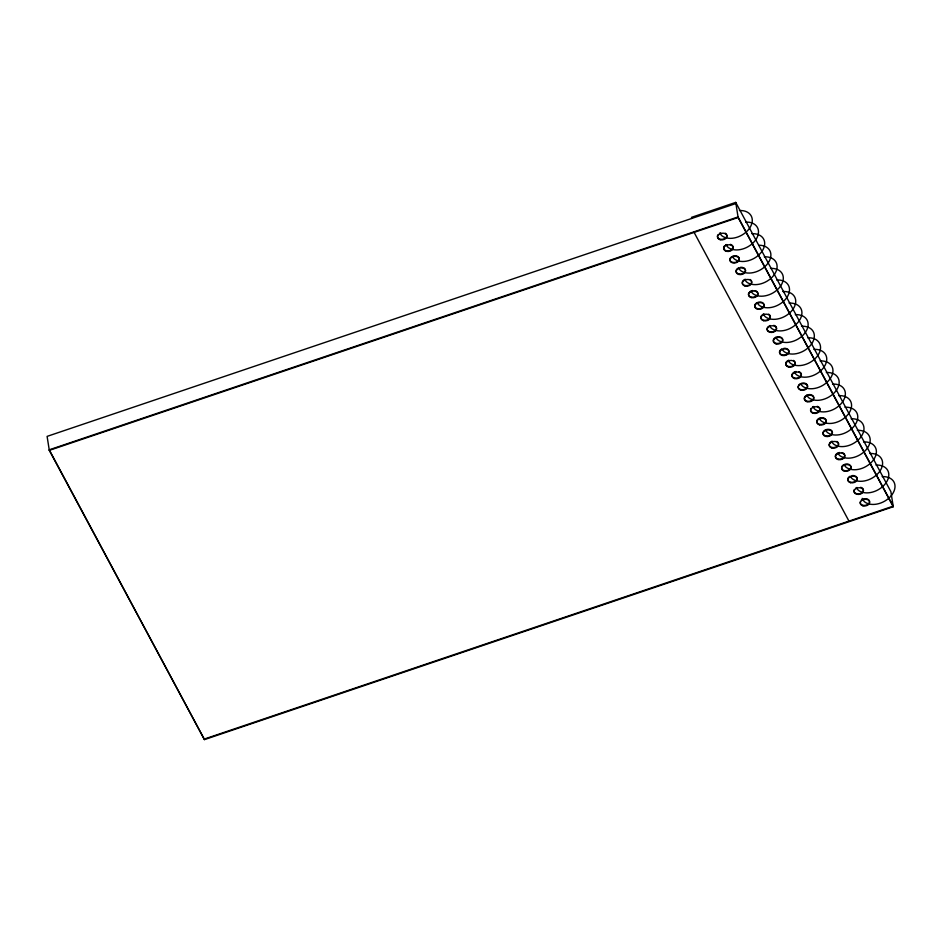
<?xml version="1.0" encoding="UTF-8"?>
<svg xmlns="http://www.w3.org/2000/svg" width="942" height="942" viewBox="0 0 942 942"><rect width="100%" height="100%" fill="white"/><g stroke="black" fill="none" stroke-linecap="round" stroke-linejoin="round"><path stroke-width="1.41" d="M735.902 203.519L47.1 436.382L49.314 450.37L204.461 739.6L893.263 506.737L890.873 491.63L735.726 202.4L691.522 217.343L691.699 218.462M49.314 450.37L738.128 217.508L735.726 202.4M204.367 739.046L893.181 506.172L738.033 216.943L49.231 449.817L204.461 739.6M738.128 217.508L893.263 506.737M848.966 521.114L693.83 231.885M725.175 233.18A4.757 3.332 -9 0 1 726.011 237.596A4.757 3.332 -9 0 1 719.77 239.08A4.757 3.332 -9 0 1 717.851 234.911M719.429 233.463A4.757 3.332 -9 0 1 720.524 232.968M730.344 244.355A4.757 3.332 -9 0 1 732.782 248.347A4.757 3.332 -9 0 1 727.118 250.89A4.757 3.332 -9 0 1 723.692 247.346M724.057 246.486A4.757 3.332 -9 0 1 724.716 245.697M725.634 245.026A4.757 3.332 -9 0 1 726.729 244.543M732.935 256.106A4.757 3.332 -9 0 1 739.258 259.038A4.757 3.332 -9 0 1 732.641 262.877A4.757 3.332 -9 0 1 731.922 257.154A4.757 3.332 -9 0 1 739.352 259.015A4.757 3.332 -9 0 1 732.181 262.217A4.757 3.332 -9 0 1 731.84 256.601M745.193 269.188A4.757 3.332 -9 0 1 742.755 273.569A4.757 3.332 -9 0 1 736.656 272.697A4.757 3.332 -9 0 1 738.045 268.164M740.341 267.387A4.757 3.332 -9 0 1 742.755 267.504M743.791 267.881A4.757 3.332 -9 0 1 744.627 268.458M749.997 279.456A4.757 3.332 -9 0 1 749.997 284.59A4.757 3.332 -9 0 1 742.861 284.272A4.757 3.332 -9 0 1 745.346 279.244M755.166 290.642A4.757 3.332 -9 0 1 757.45 294.905A4.757 3.332 -9 0 1 751.174 297.024A4.757 3.332 -9 0 1 748.878 292.762M749.538 291.973A4.757 3.332 -9 0 1 750.456 291.302M751.551 290.819A4.757 3.332 -9 0 1 752.752 290.525M763.809 303.901A4.757 3.332 -9 0 1 761.371 308.281A4.757 3.332 -9 0 1 755.284 307.41A4.757 3.332 -9 0 1 756.662 302.877M757.757 302.382A4.757 3.332 -9 0 1 763.244 303.171M768.613 314.157A4.757 3.332 -9 0 1 769.202 318.832A4.757 3.332 -9 0 1 762.537 319.785A4.757 3.332 -9 0 1 761.96 315.111M762.867 314.44A4.757 3.332 -9 0 1 763.962 313.957M773.782 325.343A4.757 3.332 -9 0 1 775.878 329.888A4.757 3.332 -9 0 1 769.072 331.502A4.757 3.332 -9 0 1 768.166 326.674M769.072 326.014A4.757 3.332 -9 0 1 770.167 325.52M781.86 337.872A4.757 3.332 -9 0 1 778.81 343.347A4.757 3.332 -9 0 1 773.417 339.603A4.757 3.332 -9 0 1 781.024 337.295M787.229 348.87A4.757 3.332 -9 0 1 787.536 353.78A4.757 3.332 -9 0 1 780.577 354.121A4.757 3.332 -9 0 1 781.483 349.152M783.779 348.375A4.757 3.332 -9 0 1 786.193 348.481M793.435 360.433A4.757 3.332 -9 0 1 793.447 365.567A4.757 3.332 -9 0 1 786.311 365.249A4.757 3.332 -9 0 1 788.784 360.233M798.604 371.619A4.757 3.332 -9 0 1 800.888 375.893A4.757 3.332 -9 0 1 794.612 378.013A4.757 3.332 -9 0 1 792.316 373.75M792.987 372.95A4.757 3.332 -9 0 1 793.894 372.29M794.989 371.796A4.757 3.332 -9 0 1 796.19 371.513M801.195 383.37A4.757 3.332 -9 0 1 807.471 385.431A4.757 3.332 -9 0 1 802.808 389.741A4.757 3.332 -9 0 1 798.157 386.173M798.522 385.313A4.757 3.332 -9 0 1 800.099 383.865M812.051 395.145A4.757 3.332 -9 0 1 812.64 399.82A4.757 3.332 -9 0 1 805.975 400.762A4.757 3.332 -9 0 1 805.398 396.087M806.305 395.428A4.757 3.332 -9 0 1 807.4 394.933M808.601 394.651A4.757 3.332 -9 0 1 811.015 394.757M817.22 406.332A4.757 3.332 -9 0 1 817.939 412.054A4.757 3.332 -9 0 1 810.509 410.194M810.567 409.311A4.757 3.332 -9 0 1 810.932 408.451M812.51 407.003A4.757 3.332 -9 0 1 813.605 406.508M825.298 418.86A4.757 3.332 -9 0 1 822.448 424.277A4.757 3.332 -9 0 1 816.773 420.886M817.138 420.026A4.757 3.332 -9 0 1 821.012 417.789M822.248 417.73A4.757 3.332 -9 0 1 824.462 418.283M826.016 429.646A4.757 3.332 -9 0 1 832.339 432.578A4.757 3.332 -9 0 1 825.274 435.757A4.757 3.332 -9 0 1 824.921 430.141M836.873 441.421A4.757 3.332 -9 0 1 835.46 447.25A4.757 3.332 -9 0 1 829.184 444.023M829.549 443.164A4.757 3.332 -9 0 1 832.222 441.209M842.042 452.607A4.757 3.332 -9 0 1 843.914 457.412A4.757 3.332 -9 0 1 836.708 458.436A4.757 3.332 -9 0 1 837.332 453.279M838.427 452.784A4.757 3.332 -9 0 1 839.628 452.501M850.12 465.136A4.757 3.332 -9 0 1 847.871 470.388A4.757 3.332 -9 0 1 841.547 468.044M841.595 467.161A4.757 3.332 -9 0 1 843.537 464.842M844.633 464.347A4.757 3.332 -9 0 1 849.284 464.559M855.489 476.134A4.757 3.332 -9 0 1 855.807 481.044A4.757 3.332 -9 0 1 848.836 481.386A4.757 3.332 -9 0 1 849.743 476.417M852.039 475.639A4.757 3.332 -9 0 1 854.453 475.745M860.658 487.308A4.757 3.332 -9 0 1 862.954 491.583A4.757 3.332 -9 0 1 856.667 493.702A4.757 3.332 -9 0 1 854.382 489.44M855.948 487.98A4.757 3.332 -9 0 1 857.043 487.485M868.736 499.849A4.757 3.332 -9 0 1 865.898 505.265A4.757 3.332 -9 0 1 860.211 501.874M861.247 500.214A4.757 3.332 -9 0 1 864.45 498.777M865.686 498.707A4.757 3.332 -9 0 1 867.912 499.272M719.971 233.298A20.218 14.036 -28.2 0 0 722.137 235.983A18.016 12.505 -28.2 0 0 749.62 228.129A18.016 12.505 -28.2 0 0 739.446 210.549M745.652 222.112A18.016 12.505 -28.2 0 1 755.825 239.704A18.016 12.505 -28.2 0 1 728.343 247.558A20.218 14.036 -28.2 0 1 726.176 244.861M751.857 233.687A18.016 12.505 -28.2 0 1 762.031 251.267A18.016 12.505 -28.2 0 1 734.548 259.121A20.218 14.036 -28.2 0 1 732.381 256.436M759.476 245.238A18.016 12.505 -28.2 0 1 767.824 263.419A18.016 12.505 -28.2 0 1 740.753 270.695A20.218 14.036 -28.2 0 1 738.587 267.999M764.268 256.825A18.016 12.505 -28.2 0 1 774.442 274.405A18.016 12.505 -28.2 0 1 746.959 282.259A20.218 14.036 -28.2 0 1 744.792 279.574M770.474 268.388A18.016 12.505 -28.2 0 1 780.647 285.979A18.016 12.505 -28.2 0 1 753.164 293.833A20.218 14.036 -28.2 0 1 750.998 291.137M757.203 302.712A20.218 14.036 -28.2 0 0 759.37 305.396A18.016 12.505 -28.2 0 0 786.853 297.542A18.016 12.505 -28.2 0 0 776.679 279.962M782.884 291.525A18.016 12.505 -28.2 0 1 793.058 309.117A18.016 12.505 -28.2 0 1 765.575 316.971A20.218 14.036 -28.2 0 1 763.409 314.275M789.09 303.1A18.016 12.505 -28.2 0 1 799.263 320.692A18.016 12.505 -28.2 0 1 771.781 328.546A20.218 14.036 -28.2 0 1 769.614 325.85M775.819 337.413A20.218 14.036 -28.2 0 0 777.986 340.109A18.016 12.505 -28.2 0 0 805.469 332.255A18.016 12.505 -28.2 0 0 795.295 314.663M801.501 326.238A18.016 12.505 -28.2 0 1 811.674 343.83A18.016 12.505 -28.2 0 1 784.191 351.684A20.218 14.036 -28.2 0 1 782.025 348.987M807.706 337.801A18.016 12.505 -28.2 0 1 817.88 355.393A18.016 12.505 -28.2 0 1 790.397 363.247A20.218 14.036 -28.2 0 1 788.23 360.55M813.912 349.376A18.016 12.505 -28.2 0 1 824.085 366.968A18.016 12.505 -28.2 0 1 796.602 374.822A20.218 14.036 -28.2 0 1 794.436 372.125M820.117 360.939A18.016 12.505 -28.2 0 1 830.291 378.531A18.016 12.505 -28.2 0 1 802.808 386.385A20.218 14.036 -28.2 0 1 800.641 383.688M806.847 395.263A20.218 14.036 -28.2 0 0 809.013 397.96A18.016 12.505 -28.2 0 0 836.496 390.106A18.016 12.505 -28.2 0 0 826.322 372.514M813.052 406.826A20.218 14.036 -28.2 0 0 815.219 409.523A18.016 12.505 -28.2 0 0 842.701 401.669A18.016 12.505 -28.2 0 0 832.528 384.077M819.257 418.401A20.218 14.036 -28.2 0 0 821.424 421.098A18.016 12.505 -28.2 0 0 848.907 413.244A18.016 12.505 -28.2 0 0 838.733 395.652M825.463 429.964A20.218 14.036 -28.2 0 0 827.629 432.661A18.016 12.505 -28.2 0 0 855.112 424.807A18.016 12.505 -28.2 0 0 844.939 407.215M831.668 441.539A20.218 14.036 -28.2 0 0 833.835 444.235A18.016 12.505 -28.2 0 0 861.318 436.382A18.016 12.505 -28.2 0 0 851.144 418.79M857.35 430.353A18.016 12.505 -28.2 0 1 867.523 447.945A18.016 12.505 -28.2 0 1 840.04 455.798A20.218 14.036 -28.2 0 1 837.874 453.102M863.555 441.928A18.016 12.505 -28.2 0 1 873.729 459.519A18.016 12.505 -28.2 0 1 846.246 467.373A20.218 14.036 -28.2 0 1 844.079 464.677M869.76 453.491A18.016 12.505 -28.2 0 1 879.934 471.082A18.016 12.505 -28.2 0 1 852.463 478.936A20.218 14.036 -28.2 0 1 850.285 476.24M875.966 465.065A18.016 12.505 -28.2 0 1 886.139 482.657A18.016 12.505 -28.2 0 1 858.668 490.511A20.218 14.036 -28.2 0 1 856.49 487.815M882.171 476.628A18.016 12.505 -28.2 0 1 892.345 494.22A18.016 12.505 -28.2 0 1 864.874 502.074A20.218 14.036 -28.2 0 1 862.201 498.353M862.966 505.83A4.757 3.332 -9 0 0 869.666 501.968A4.757 3.332 -9 0 0 862.248 500.108A4.757 3.332 -9 0 0 862.966 505.83M856.761 494.267A4.757 3.332 -9 0 0 863.461 490.393A4.757 3.332 -9 0 0 856.043 488.545A4.757 3.332 -9 0 0 856.761 494.267M838.133 459.555A4.757 3.332 -9 0 0 844.844 455.692A4.757 3.332 -9 0 0 837.426 453.832A4.757 3.332 -9 0 0 838.133 459.555M807.106 401.716A4.757 3.332 -9 0 0 813.817 397.842A4.757 3.332 -9 0 0 806.387 395.993A4.757 3.332 -9 0 0 807.106 401.716M794.695 378.578A4.757 3.332 -9 0 0 801.407 374.704A4.757 3.332 -9 0 0 793.976 372.855A4.757 3.332 -9 0 0 794.695 378.578M788.489 367.003A4.757 3.332 -9 0 0 795.201 363.141A4.757 3.332 -9 0 0 787.771 361.281A4.757 3.332 -9 0 0 788.489 367.003M776.078 343.865A4.757 3.332 -9 0 0 782.79 340.003A4.757 3.332 -9 0 0 775.36 338.143A4.757 3.332 -9 0 0 776.078 343.865M800.9 390.141A4.757 3.332 -9 0 0 807.612 386.279A4.757 3.332 -9 0 0 800.182 384.418A4.757 3.332 -9 0 0 800.9 390.141M782.284 355.428A4.757 3.332 -9 0 0 788.996 351.566A4.757 3.332 -9 0 0 781.566 349.706A4.757 3.332 -9 0 0 782.284 355.428M819.516 424.854A4.757 3.332 -9 0 0 826.228 420.98A4.757 3.332 -9 0 0 818.798 419.131A4.757 3.332 -9 0 0 819.516 424.854M825.722 436.417A4.757 3.332 -9 0 0 832.434 432.555A4.757 3.332 -9 0 0 825.015 430.694A4.757 3.332 -9 0 0 825.722 436.417M831.927 447.992A4.757 3.332 -9 0 0 838.639 444.118A4.757 3.332 -9 0 0 831.221 442.269A4.757 3.332 -9 0 0 831.927 447.992M813.311 413.279A4.757 3.332 -9 0 0 820.023 409.417A4.757 3.332 -9 0 0 812.593 407.556A4.757 3.332 -9 0 0 813.311 413.279M844.338 471.13A4.757 3.332 -9 0 0 851.05 467.256A4.757 3.332 -9 0 0 843.632 465.407A4.757 3.332 -9 0 0 844.338 471.13M850.544 482.693A4.757 3.332 -9 0 0 857.255 478.83A4.757 3.332 -9 0 0 849.837 476.97A4.757 3.332 -9 0 0 850.544 482.693M769.873 332.291A4.757 3.332 -9 0 0 776.585 328.428A4.757 3.332 -9 0 0 769.155 326.568A4.757 3.332 -9 0 0 769.873 332.291M738.846 274.452A4.757 3.332 -9 0 0 745.558 270.589A4.757 3.332 -9 0 0 738.128 268.729A4.757 3.332 -9 0 0 738.846 274.452M757.462 309.153A4.757 3.332 -9 0 0 764.174 305.29A4.757 3.332 -9 0 0 756.744 303.43A4.757 3.332 -9 0 0 757.462 309.153M726.435 251.314A4.757 3.332 -9 0 0 733.147 247.452A4.757 3.332 -9 0 0 725.717 245.591A4.757 3.332 -9 0 0 726.435 251.314M745.051 286.015A4.757 3.332 -9 0 0 751.763 282.153A4.757 3.332 -9 0 0 744.333 280.292A4.757 3.332 -9 0 0 745.051 286.015M751.257 297.59A4.757 3.332 -9 0 0 757.969 293.727A4.757 3.332 -9 0 0 750.538 291.867A4.757 3.332 -9 0 0 751.257 297.59M763.668 320.727A4.757 3.332 -9 0 0 770.379 316.865A4.757 3.332 -9 0 0 762.949 315.005A4.757 3.332 -9 0 0 763.668 320.727M720.23 239.739A4.757 3.332 -9 0 0 726.941 235.877A4.757 3.332 -9 0 0 719.511 234.016A4.757 3.332 -9 0 0 720.23 239.739"/></g></svg>
